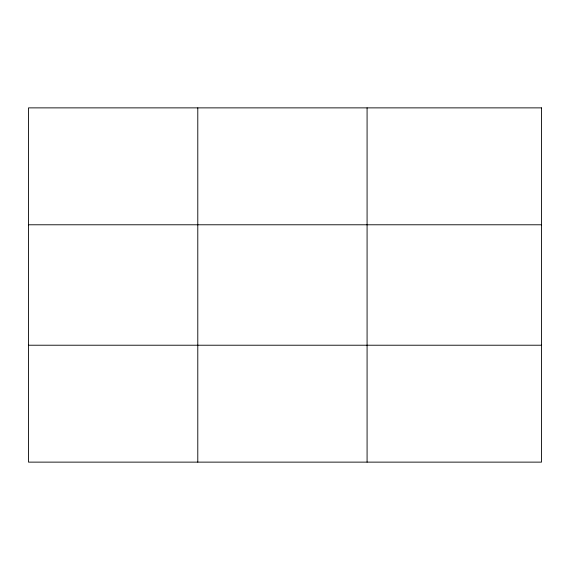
<?xml version="1.0" encoding="UTF-8"?>
<svg xmlns="http://www.w3.org/2000/svg" width="570" height="570" viewBox="0 0 570 570"><rect width="100%" height="100%" fill="white"/><g stroke="black" fill="none" stroke-linecap="round" stroke-linejoin="round"><path stroke-width="0.85" d="M197.79 462.128L197.79 107.873M367.08 462.128L367.08 107.873M28.5 224.78L541.5 224.78M28.5 345.221L541.5 345.221M541.5 107.873L541.5 462.128L28.5 462.128L28.5 107.873L541.5 107.873"/></g></svg>
